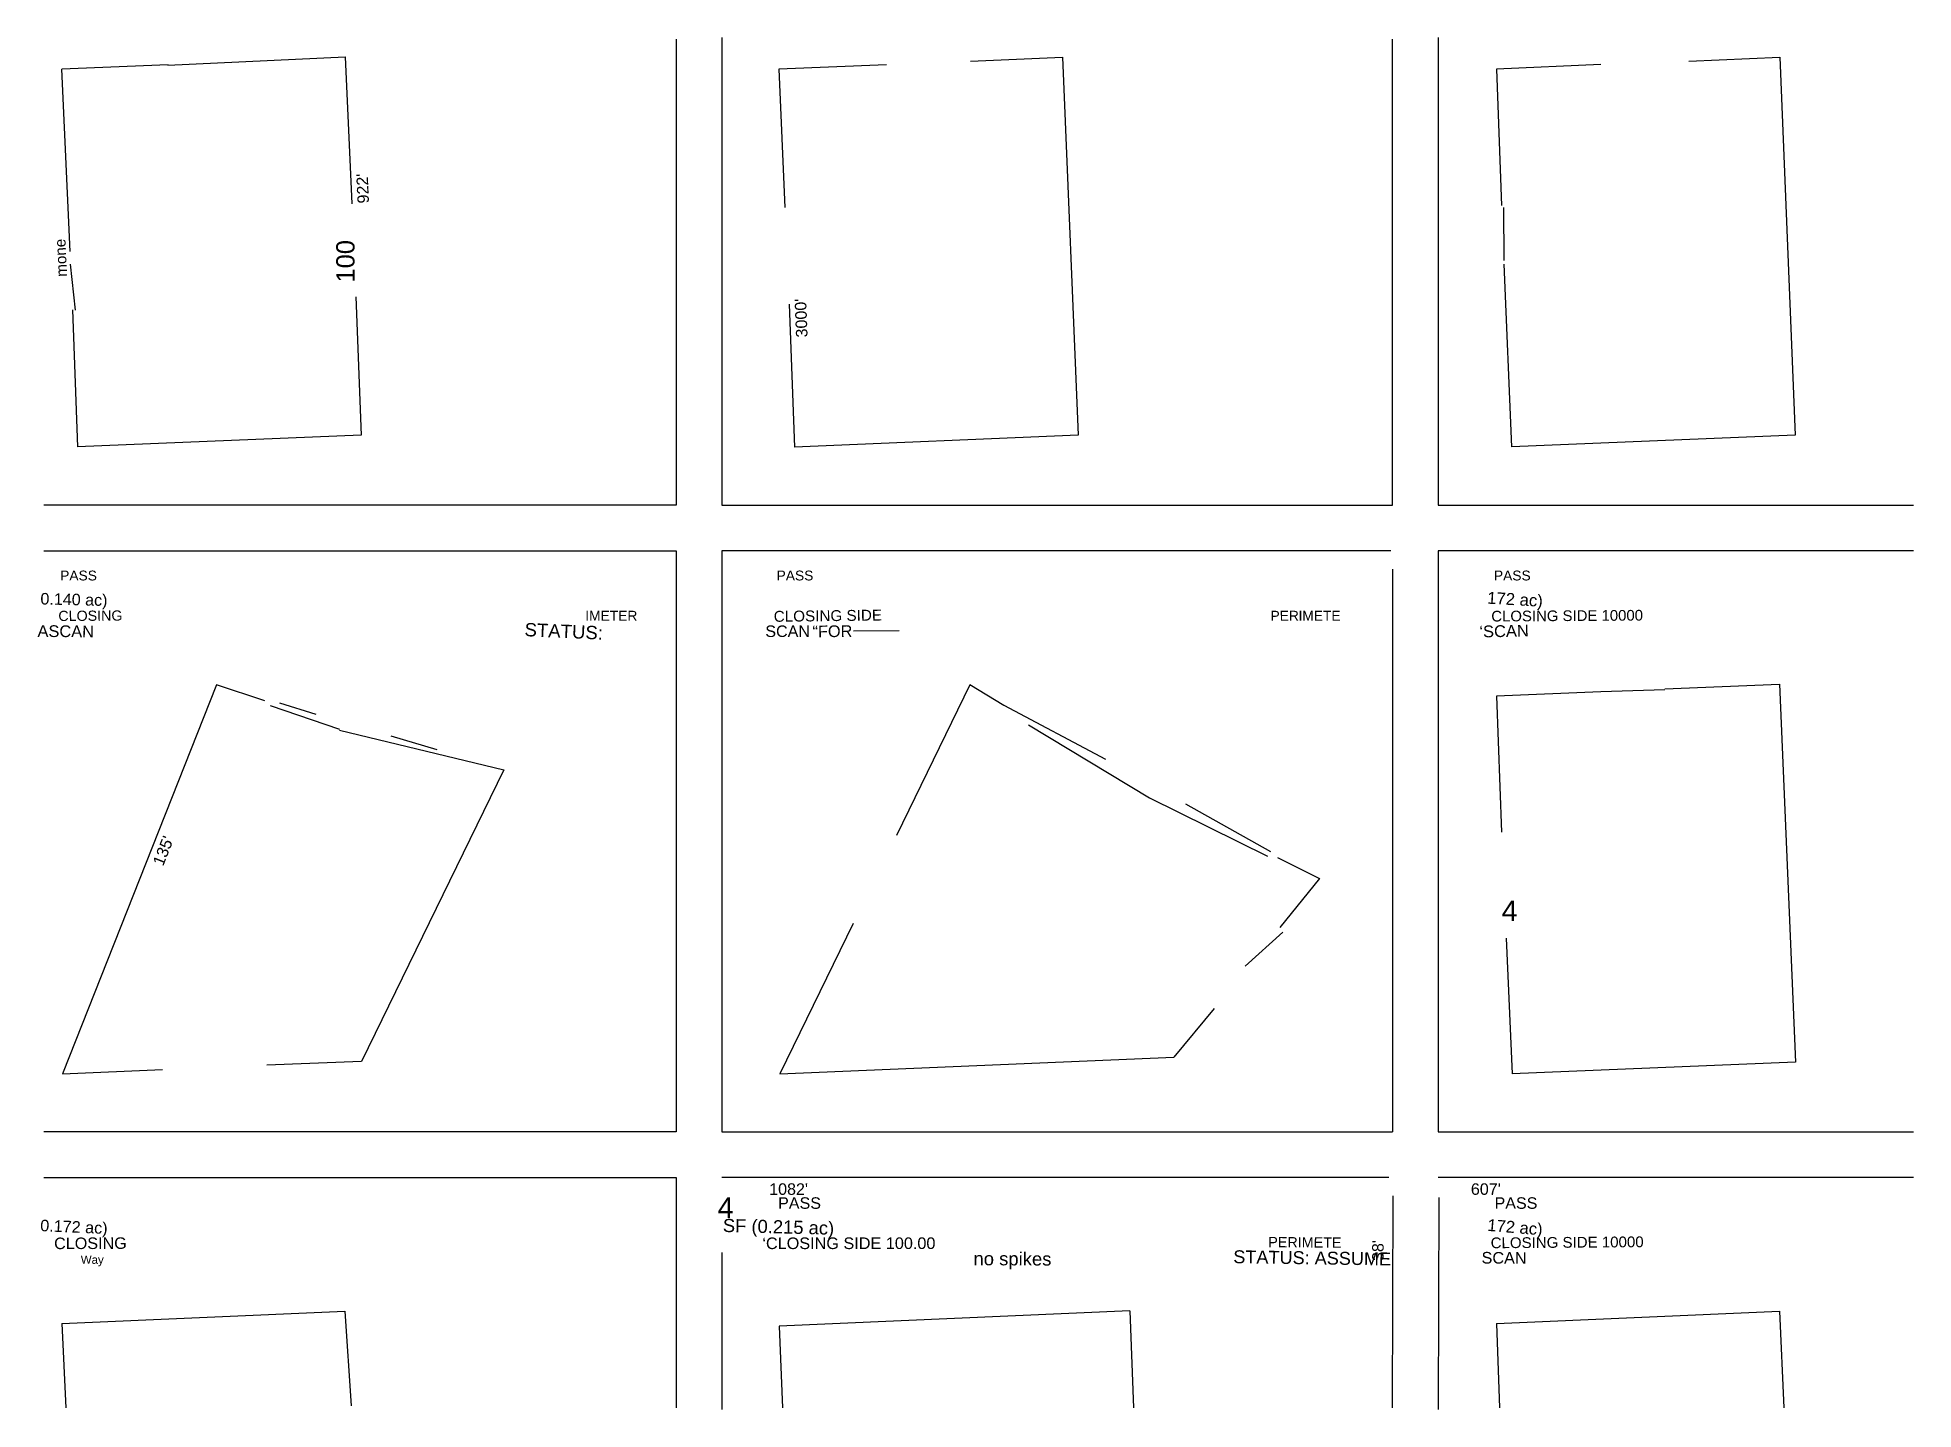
# Model space of a CAD drawing. Extents: x -3 to 1023, y 1 to 752.
import ezdxf
from ezdxf.enums import TextEntityAlignment as Align

# ---------------------------------------------------------------- set-up
doc = ezdxf.new("R2010")
doc.units = 0
doc.header["$MEASUREMENT"] = 0
for name, color, linetype in [('PLAT-LINE', 7, 'CONTINUOUS'), ('PLAT-TEXT-AREA', 5, 'CONTINUOUS'), ('PLAT-TEXT-DIST', 2, 'CONTINUOUS'), ('PLAT-TEXT-LOTNO', 5, 'CONTINUOUS'), ('PLAT-TEXT-MISC', 9, 'CONTINUOUS')]:
    doc.layers.add(name, color=color, linetype=linetype)
doc.styles.add('PLAT', font='arial.ttf')

msp = doc.modelspace()

# ---------------------------------------------------------------- linework, layer by layer
at = {"layer": 'PLAT-LINE'}
for p, q in [((346, 751), (346, 496)), ((371, 752), (371, 496)), ((738, 496), (738, 751)), ((763, 752), (763, 496)), ((67.9, 736.8), (164.9, 741.4)), ((164.9, 741.4), (168.5, 661)), ((507, 739.1), (557.4, 741.2)), ((557.4, 741.2), (565.9, 534.4)), ((900, 739.1), (949.8, 741.3)), ((949.8, 741.3), (958.3, 534.4)), ((68, 737.1), (9.8, 734.7)), ((14.5, 634.9), (9.8, 734.7)), ((461, 737.1), (402.2, 734.7)), ((402.2, 734.7), (405.5, 659)), ((852, 737.2), (794.8, 734.6)), ((794.8, 734.6), (797.5, 660)), ((798.6, 659), (798.9, 630)), ((14.4, 627.9), (17.1, 602.8)), ((803.3, 527.9), (799.1, 628)), ((170.7, 610), (173.7, 534.4)), ((407.8, 606), (410.8, 527.8)), ((15.7, 603), (18.4, 527.9)), ((173.7, 534.4), (18.4, 527.9)), ((565.9, 534.4), (410.8, 527.8)), ((958.3, 534.4), (803.3, 527.9)), ((346, 496), (0, 496)), ((371, 496), (738, 496)), ((763, 496), (1023, 496)), ((0, 471), (346, 471)), ((346, 471), (346, 153)), ((737, 471), (370.9, 471)), ((370.9, 471), (371, 153)), ((1023, 471), (763, 471)), ((763, 471), (763, 153)), ((738, 461), (738, 153)), ((468, 427.3), (443, 427)), ((94.4, 397.7), (10.2, 184.8)), ((121, 388.9), (94.4, 397.7)), ((506.7, 397.6), (466.5, 315.2)), ((525.2, 386.3), (506.7, 397.6)), ((852, 393.9), (794.8, 391.5)), ((794.8, 391.5), (797.5, 317)), ((887, 395), (852, 393.8)), ((887, 395.4), (949.7, 398.1)), ((949.7, 398.1), (958.4, 191.1)), ((123.8, 386.3), (161.8, 373.4)), ((129, 387.9), (148.9, 381.7)), ((525.3, 386.6), (580.9, 356.9)), ((161.7, 372.8), (251.7, 351.1)), ((189.9, 369.8), (215.1, 362.3)), ((538.8, 375.7), (604.9, 335.8)), ((251.7, 351.1), (173.8, 191.4)), ((604.9, 335.8), (669.5, 303.9)), ((624.7, 332.5), (671.2, 306.4)), ((675.1, 303.2), (698, 291.6)), ((698, 291.6), (676.3, 264.8)), ((442.8, 267.1), (402.7, 184.7)), ((678, 262.2), (657.4, 243.7)), ((800.1, 259), (803.4, 184.7)), ((640.4, 220.5), (618.3, 193.9)), ((10.2, 184.8), (65, 187.1)), ((173.8, 191.4), (122, 189.4)), ((402.7, 184.7), (618.3, 193.9)), ((958.4, 191.1), (803.4, 184.7)), ((346, 153), (0, 153)), ((371, 153), (738, 153)), ((763, 153), (1023, 153)), ((0, 128), (346, 128)), ((346, 128), (346, 2)), ((736, 128), (371, 128)), ((1023, 128), (763, 128)), ((738, 2), (738.3, 118)), ((763.3, 117), (763, 1)), ((371, 87), (371, 1)), ((9.8, 48.1), (164.7, 54.9)), ((164.7, 54.9), (168.2, 3)), ((594.3, 55), (402.3, 46.6)), ((594.3, 55), (596.3, 2)), ((794.8, 48.1), (949.7, 54.9)), ((949.7, 54.9), (952, 2)), ((9.8, 48.1), (12, 2)), ((402.3, 46.6), (404.2, 2)), ((794.8, 48.1), (796.4, 2))]:
    msp.add_line(p, q, dxfattribs=at)

# ---------------------------------------------------------------- texts
at = {"layer": 'PLAT-TEXT-AREA', "style": 'PLAT'}
for s, height, rotation, p in [('0.140 ac)', 6.3, 358.6003, (16.5, 444.4)), ('172 ac)', 6.53, 356.7074, (805, 444.5)), ('0.172 ac)', 6.33, 357.539, (16.5, 101)), ('SF (0.215 ac)', 7.198, 358.5127, (402, 101)), ('172 ac)', 6.49, 355.3263, (805, 100.8))]:
    msp.add_text(s, height=height, rotation=rotation, dxfattribs=at).set_placement(p, align=Align.MIDDLE_CENTER)
at = {"layer": 'PLAT-TEXT-DIST', "style": 'PLAT'}
for s, rotation, p in [("922'", 92.5788, (171.3, 669.2)), ("3000'", 92.2107, (411.2, 598.3)), ("135'", 68.4304, (62.4, 308)), ("1082'", 0.0026, (407.5, 124.8)), ("607'", 0.005, (789, 124.8))]:
    msp.add_text(s, height=6.3, rotation=rotation, dxfattribs=at).set_placement(p, align=Align.TOP_CENTER)
msp.add_text("38'", height=6.3, rotation=89.8682, dxfattribs=at).set_placement((735, 88), align=Align.BOTTOM_CENTER)
at = {"layer": 'PLAT-TEXT-LOTNO', "style": 'PLAT'}
msp.add_text('100', height=10, rotation=90, dxfattribs=at).set_placement((165, 629.5), align=Align.MIDDLE_CENTER)
for p in [(802, 274), (373, 111.5)]:
    msp.add_text('4', height=11.2, dxfattribs=at).set_placement(p, align=Align.MIDDLE_CENTER)
at = {"layer": 'PLAT-TEXT-MISC', "style": 'PLAT'}
for s, height, rotation, p in [('mone', 5.95, 92.722, (9.3, 631.4)), ('PASS', 5.4, 0.0025, (411, 457.5)), ('PASS', 5.4, 0.005, (803.5, 457.5)), ('CLOSING', 5.58, 0.3832, (25.5, 435.5)), ('STATUS:', 7.28, 357.3876, (284.5, 427)), ('CLOSING SIDE', 5.966, 0.7362, (429, 435.5)), ('PERI', 5.41, 0.1513, (680, 435.5)), ('CLOSING SIDE 10000', 5.842, 0.3756, (833.5, 435.5)), ('ASCAN', 6.42, 359.5703, (12, 427)), ('“FOR', 6.38, 0.7362, (431.5, 427)), ('‘SCAN', 6.45, 1.2129, (799, 427.1)), ('PASS', 6.3, 0.0026, (413.5, 114)), ('PASS', 6.3, 0.005, (805.5, 114)), ('CLOSING', 6.32, 0.233, (25.5, 92)), ('‘CLOSING SIDE 100.00', 6.352, 0.0439, (440.5, 92)), ('PERIMETE', 5.61, 359.5438, (690, 92.5)), ('CLOSING SIDE 10000', 5.891, 0.4165, (833.5, 92.5)), ('no spikes', 7.23, 359.7202, (530, 83.5)), ('STATUS: ASSUME', 7.083, 359.1541, (694, 84)), ('SCAN', 6.35, 359.5835, (799, 84))]:
    msp.add_text(s, height=height, rotation=rotation, dxfattribs=at).set_placement(p, align=Align.MIDDLE_CENTER)
for s, height, p in [('PASS', 5.4, (19, 457.5)), ('IMETER', 5.4, (310.5, 435.5)), ('IMETE', 5.4, (698, 435.5)), ('SCAN', 6.3, (407, 427)), ('Way', 4.5, (26.5, 83))]:
    msp.add_text(s, height=height, dxfattribs=at).set_placement(p, align=Align.MIDDLE_CENTER)

doc.saveas('drawing.dxf')
